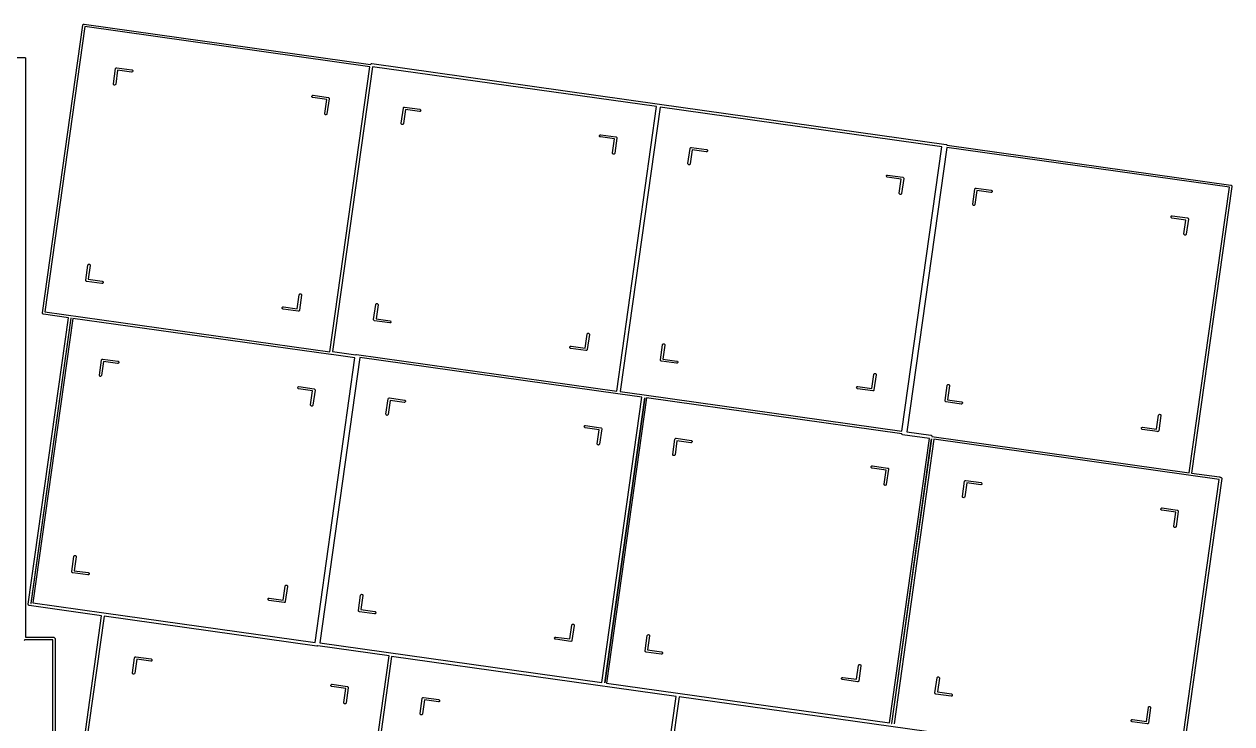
# Model space of a CAD drawing. Header units: millimetres. Extents: x 30 to 267, y -143 to -67.
# Drawn here: x 71.2 to 140.5, y -106.8 to -66.7 of the extents above; entities that cross this region are included whole.
import ezdxf

# ---------------------------------------------------------------- set-up
doc = ezdxf.new("R2010")
doc.units = ezdxf.units.MM
doc.layers.add('User.Drawings', color=9, linetype='CONTINUOUS', true_color=0xc2c2c2)

msp = doc.modelspace()

# ---------------------------------------------------------------- linework, layer by layer
at = {"layer": 'User.Drawings', "linetype": 'CONTINUOUS'}
for p, q in [((72.286, -83.279), (74.603, -66.788)), ((74.724, -66.872), (72.428, -83.211)), ((74.603, -66.788), (74.606, -66.776)), ((74.606, -66.776), (74.619, -66.754)), ((74.619, -66.754), (74.64, -66.738)), ((74.64, -66.738), (74.664, -66.732)), ((74.664, -66.732), (74.677, -66.733)), ((74.677, -66.733), (91.111, -69.042)), ((91.063, -69.168), (74.724, -66.872)), ((54.658, -68.636), (71.267, -68.636)), ((71.267, -68.636), (71.284, -68.639)), ((71.284, -68.639), (71.308, -68.663)), ((71.308, -68.663), (71.311, -68.68)), ((71.311, -68.68), (71.311, -85.289)), ((76.485, -69.269), (76.498, -69.247)), ((76.498, -69.247), (76.518, -69.231)), ((76.518, -69.231), (76.543, -69.225)), ((76.543, -69.225), (76.556, -69.226)), ((76.556, -69.226), (77.422, -69.347)), ((88.767, -85.507), (91.063, -69.168)), ((91.225, -69.169), (88.931, -85.492)), ((91.111, -69.042), (91.113, -69.035)), ((91.113, -69.035), (91.126, -69.013)), ((91.126, -69.013), (91.146, -68.998)), ((91.146, -68.998), (91.171, -68.991)), ((91.171, -68.991), (91.184, -68.992)), ((91.184, -68.992), (107.675, -71.309)), ((107.514, -71.458), (91.225, -69.169)), ((76.36, -70.147), (76.482, -69.281)), ((76.482, -69.281), (76.485, -69.269)), ((76.603, -69.365), (76.49, -70.165)), ((77.403, -69.477), (76.603, -69.365)), ((77.416, -69.478), (77.403, -69.477)), ((77.441, -69.471), (77.416, -69.478)), ((77.422, -69.347), (77.434, -69.35)), ((77.434, -69.35), (77.456, -69.363)), ((77.461, -69.456), (77.441, -69.471)), ((77.456, -69.363), (77.471, -69.384)), ((77.474, -69.434), (77.461, -69.456)), ((77.471, -69.384), (77.478, -69.408)), ((77.478, -69.408), (77.474, -69.434)), ((76.36, -70.16), (76.36, -70.147)), ((76.366, -70.185), (76.36, -70.16)), ((76.381, -70.205), (76.366, -70.185)), ((76.403, -70.218), (76.381, -70.205)), ((76.429, -70.222), (76.403, -70.218)), ((76.454, -70.215), (76.429, -70.222)), ((76.474, -70.2), (76.454, -70.215)), ((76.487, -70.178), (76.474, -70.2)), ((76.49, -70.165), (76.487, -70.178)), ((87.735, -70.876), (87.739, -70.85)), ((87.741, -70.901), (87.735, -70.876)), ((87.739, -70.85), (87.752, -70.828)), ((87.757, -70.921), (87.741, -70.901)), ((87.752, -70.828), (87.772, -70.813)), ((87.779, -70.934), (87.757, -70.921)), ((87.772, -70.813), (87.797, -70.807)), ((87.791, -70.937), (87.779, -70.934)), ((88.592, -71.05), (87.791, -70.937)), ((87.797, -70.807), (87.81, -70.807)), ((87.81, -70.807), (88.675, -70.929)), ((88.48, -71.85), (88.592, -71.05)), ((88.731, -71.003), (88.609, -71.869)), ((88.675, -70.929), (88.688, -70.932)), ((88.688, -70.932), (88.71, -70.945)), ((88.71, -70.945), (88.725, -70.965)), ((88.725, -70.965), (88.732, -70.99)), ((88.732, -70.99), (88.731, -71.003)), ((107.675, -71.309), (107.675, -71.309)), ((107.675, -71.309), (124.122, -73.621)), ((88.479, -71.863), (88.48, -71.85)), ((88.485, -71.888), (88.479, -71.863)), ((88.501, -71.908), (88.485, -71.888)), ((88.523, -71.921), (88.501, -71.908)), ((88.548, -71.925), (88.523, -71.921)), ((88.573, -71.918), (88.548, -71.925)), ((88.593, -71.903), (88.573, -71.918)), ((88.606, -71.881), (88.593, -71.903)), ((88.609, -71.869), (88.606, -71.881)), ((92.867, -72.406), (92.988, -71.54)), ((92.988, -71.54), (92.991, -71.528)), ((92.991, -71.528), (93.004, -71.506)), ((93.109, -71.624), (92.996, -72.424)), ((93.004, -71.506), (93.025, -71.491)), ((93.025, -71.491), (93.049, -71.484)), ((93.049, -71.484), (93.062, -71.485)), ((93.062, -71.485), (93.928, -71.606)), ((93.91, -71.736), (93.109, -71.624)), ((93.922, -71.737), (93.91, -71.736)), ((93.947, -71.73), (93.922, -71.737)), ((93.928, -71.606), (93.94, -71.609)), ((93.94, -71.609), (93.962, -71.622)), ((93.968, -71.715), (93.947, -71.73)), ((93.962, -71.622), (93.978, -71.643)), ((93.981, -71.693), (93.968, -71.715)), ((93.978, -71.643), (93.984, -71.668)), ((93.984, -71.668), (93.981, -71.693)), ((105.224, -87.756), (107.514, -71.458)), ((107.716, -71.486), (105.425, -87.784)), ((123.876, -73.757), (107.716, -71.486)), ((92.866, -72.419), (92.867, -72.406)), ((92.872, -72.444), (92.866, -72.419)), ((92.888, -72.464), (92.872, -72.444)), ((92.91, -72.477), (92.888, -72.464)), ((92.935, -72.481), (92.91, -72.477)), ((92.96, -72.474), (92.935, -72.481)), ((92.98, -72.459), (92.96, -72.474)), ((92.993, -72.437), (92.98, -72.459)), ((92.996, -72.424), (92.993, -72.437)), ((104.241, -73.135), (104.245, -73.11)), ((104.248, -73.16), (104.241, -73.135)), ((104.245, -73.11), (104.258, -73.088)), ((104.263, -73.18), (104.248, -73.16)), ((104.258, -73.088), (104.278, -73.072)), ((104.285, -73.193), (104.263, -73.18)), ((104.278, -73.072), (104.303, -73.066)), ((104.298, -73.196), (104.285, -73.193)), ((105.098, -73.309), (104.298, -73.196)), ((104.303, -73.066), (104.316, -73.066)), ((104.316, -73.066), (105.182, -73.188)), ((104.986, -74.109), (105.098, -73.309)), ((105.237, -73.262), (105.116, -74.128)), ((105.182, -73.188), (105.194, -73.191)), ((105.194, -73.191), (105.216, -73.204)), ((105.216, -73.204), (105.232, -73.224)), ((105.232, -73.224), (105.238, -73.249)), ((105.238, -73.249), (105.237, -73.262)), ((104.985, -74.122), (104.986, -74.109)), ((109.314, -74.718), (109.436, -73.852)), ((109.436, -73.852), (109.439, -73.84)), ((109.439, -73.84), (109.452, -73.818)), ((109.557, -73.935), (109.444, -74.736)), ((109.452, -73.818), (109.472, -73.802)), ((109.472, -73.802), (109.497, -73.796)), ((109.497, -73.796), (109.51, -73.796)), ((109.51, -73.796), (110.376, -73.918)), ((110.357, -74.048), (109.557, -73.935)), ((110.37, -74.048), (110.357, -74.048)), ((110.395, -74.042), (110.37, -74.048)), ((110.376, -73.918), (110.388, -73.921)), ((110.388, -73.921), (110.41, -73.934)), ((110.415, -74.027), (110.395, -74.042)), ((110.41, -73.934), (110.426, -73.954)), ((110.428, -74.004), (110.415, -74.027)), ((110.426, -73.954), (110.432, -73.979)), ((110.432, -73.979), (110.428, -74.004)), ((121.586, -90.055), (123.876, -73.757)), ((124.163, -73.8), (121.873, -90.096)), ((124.122, -73.621), (124.135, -73.624)), ((124.135, -73.624), (124.157, -73.637)), ((124.157, -73.637), (124.172, -73.657)), ((140.367, -76.077), (124.163, -73.8)), ((124.172, -73.657), (124.175, -73.669)), ((124.175, -73.669), (140.45, -75.956)), ((104.992, -74.147), (104.985, -74.122)), ((105.007, -74.167), (104.992, -74.147)), ((105.029, -74.18), (105.007, -74.167)), ((105.055, -74.184), (105.029, -74.18)), ((105.079, -74.178), (105.055, -74.184)), ((105.1, -74.162), (105.079, -74.178)), ((105.113, -74.14), (105.1, -74.162)), ((105.116, -74.128), (105.113, -74.14)), ((109.314, -74.731), (109.314, -74.718)), ((109.32, -74.755), (109.314, -74.731)), ((109.336, -74.776), (109.32, -74.755)), ((109.358, -74.789), (109.336, -74.776)), ((109.383, -74.792), (109.358, -74.789)), ((109.408, -74.786), (109.383, -74.792)), ((109.428, -74.771), (109.408, -74.786)), ((109.441, -74.748), (109.428, -74.771)), ((109.444, -74.736), (109.441, -74.748)), ((120.689, -75.447), (120.693, -75.421)), ((120.696, -75.471), (120.689, -75.447)), ((120.693, -75.421), (120.706, -75.399)), ((120.711, -75.492), (120.696, -75.471)), ((120.706, -75.399), (120.726, -75.384)), ((120.733, -75.505), (120.711, -75.492)), ((120.726, -75.384), (120.751, -75.377)), ((120.751, -75.377), (120.764, -75.378)), ((120.764, -75.378), (121.629, -75.5)), ((121.629, -75.5), (121.642, -75.503)), ((120.745, -75.508), (120.733, -75.505)), ((121.546, -75.62), (120.745, -75.508)), ((121.434, -76.421), (121.546, -75.62)), ((121.685, -75.574), (121.564, -76.439)), ((121.642, -75.503), (121.664, -75.516)), ((121.664, -75.516), (121.679, -75.536)), ((121.679, -75.536), (121.686, -75.561)), ((121.686, -75.561), (121.685, -75.574)), ((125.642, -77.053), (125.764, -76.187)), ((125.764, -76.187), (125.767, -76.175)), ((125.767, -76.175), (125.78, -76.153)), ((125.78, -76.153), (125.8, -76.137)), ((125.8, -76.137), (125.825, -76.131)), ((125.825, -76.131), (125.838, -76.132)), ((125.838, -76.132), (126.703, -76.253)), ((138.068, -92.436), (140.367, -76.077)), ((140.506, -76.03), (138.198, -92.454)), ((140.45, -75.956), (140.463, -75.959)), ((140.463, -75.959), (140.485, -75.972)), ((140.485, -75.972), (140.5, -75.993)), ((140.5, -75.993), (140.501, -75.997)), ((140.501, -75.997), (140.506, -76.017)), ((140.506, -76.017), (140.506, -76.03)), ((121.433, -76.434), (121.434, -76.421)), ((121.44, -76.459), (121.433, -76.434)), ((121.455, -76.479), (121.44, -76.459)), ((121.477, -76.492), (121.455, -76.479)), ((121.502, -76.496), (121.477, -76.492)), ((121.527, -76.489), (121.502, -76.496)), ((121.548, -76.474), (121.527, -76.489)), ((121.56, -76.452), (121.548, -76.474)), ((121.564, -76.439), (121.56, -76.452)), ((125.884, -76.271), (125.772, -77.071)), ((126.685, -76.383), (125.884, -76.271)), ((126.698, -76.384), (126.685, -76.383)), ((126.723, -76.377), (126.698, -76.384)), ((126.703, -76.253), (126.716, -76.256)), ((126.716, -76.256), (126.738, -76.269)), ((126.743, -76.362), (126.723, -76.377)), ((126.738, -76.269), (126.753, -76.29)), ((126.756, -76.34), (126.743, -76.362)), ((126.753, -76.29), (126.76, -76.314)), ((126.76, -76.314), (126.756, -76.34)), ((125.641, -77.066), (125.642, -77.053)), ((125.648, -77.091), (125.641, -77.066)), ((125.663, -77.111), (125.648, -77.091)), ((125.685, -77.124), (125.663, -77.111)), ((125.711, -77.128), (125.685, -77.124)), ((125.735, -77.121), (125.711, -77.128)), ((125.756, -77.106), (125.735, -77.121)), ((125.769, -77.084), (125.756, -77.106)), ((125.772, -77.071), (125.769, -77.084)), ((137.017, -77.782), (137.02, -77.756)), ((137.023, -77.807), (137.017, -77.782)), ((137.02, -77.756), (137.033, -77.734)), ((137.039, -77.827), (137.023, -77.807)), ((137.033, -77.734), (137.054, -77.719)), ((137.061, -77.84), (137.039, -77.827)), ((137.054, -77.719), (137.079, -77.713)), ((137.073, -77.843), (137.061, -77.84)), ((137.874, -77.956), (137.073, -77.843)), ((137.079, -77.713), (137.091, -77.713)), ((137.091, -77.713), (137.957, -77.835)), ((137.761, -78.756), (137.874, -77.956)), ((138.013, -77.909), (137.891, -78.775)), ((137.957, -77.835), (137.97, -77.838)), ((137.97, -77.838), (137.992, -77.851)), ((137.992, -77.851), (138.007, -77.871)), ((138.007, -77.871), (138.013, -77.896)), ((138.013, -77.896), (138.013, -77.909)), ((137.761, -78.769), (137.761, -78.756)), ((137.767, -78.794), (137.761, -78.769)), ((137.783, -78.814), (137.767, -78.794)), ((137.805, -78.827), (137.783, -78.814)), ((137.83, -78.831), (137.805, -78.827)), ((137.855, -78.824), (137.83, -78.831)), ((137.875, -78.809), (137.855, -78.824)), ((137.888, -78.787), (137.875, -78.809)), ((137.891, -78.775), (137.888, -78.787)), ((74.779, -81.401), (74.9, -80.535)), ((74.9, -80.535), (74.903, -80.523)), ((74.903, -80.523), (74.916, -80.501)), ((74.916, -80.501), (74.937, -80.485)), ((75.03, -80.553), (74.918, -81.354)), ((74.937, -80.485), (74.961, -80.479)), ((74.961, -80.479), (74.987, -80.482)), ((74.987, -80.482), (75.009, -80.495)), ((75.009, -80.495), (75.024, -80.516)), ((75.024, -80.516), (75.031, -80.54)), ((75.031, -80.54), (75.03, -80.553)), ((74.778, -81.414), (74.779, -81.401)), ((74.784, -81.438), (74.778, -81.414)), ((74.8, -81.459), (74.784, -81.438)), ((74.822, -81.472), (74.8, -81.459)), ((74.834, -81.475), (74.822, -81.472)), ((75.7, -81.596), (74.834, -81.475)), ((74.918, -81.354), (75.718, -81.467)), ((75.713, -81.597), (75.7, -81.596)), ((75.738, -81.591), (75.713, -81.597)), ((75.718, -81.467), (75.731, -81.47)), ((75.731, -81.47), (75.753, -81.483)), ((75.758, -81.575), (75.738, -81.591)), ((75.753, -81.483), (75.768, -81.503)), ((75.771, -81.553), (75.758, -81.575)), ((75.768, -81.503), (75.775, -81.528)), ((75.775, -81.528), (75.771, -81.553)), ((86.907, -83.039), (87.02, -82.238)), ((87.02, -82.238), (87.023, -82.226)), ((87.023, -82.226), (87.036, -82.204)), ((87.149, -82.257), (87.028, -83.122)), ((87.036, -82.204), (87.056, -82.188)), ((87.056, -82.188), (87.081, -82.182)), ((87.081, -82.182), (87.106, -82.186)), ((87.106, -82.186), (87.128, -82.199)), ((87.128, -82.199), (87.144, -82.219)), ((87.144, -82.219), (87.15, -82.244)), ((87.15, -82.244), (87.149, -82.257)), ((86.032, -82.995), (86.035, -82.97)), ((86.038, -83.02), (86.032, -82.995)), ((86.035, -82.97), (86.048, -82.948)), ((86.054, -83.04), (86.038, -83.02)), ((86.048, -82.948), (86.069, -82.932)), ((86.076, -83.053), (86.054, -83.04)), ((86.069, -82.932), (86.094, -82.926)), ((86.088, -83.056), (86.076, -83.053)), ((86.954, -83.178), (86.088, -83.056)), ((86.094, -82.926), (86.106, -82.927)), ((86.106, -82.927), (86.907, -83.039)), ((91.285, -83.66), (91.407, -82.794)), ((91.407, -82.794), (91.41, -82.782)), ((91.41, -82.782), (91.423, -82.76)), ((91.423, -82.76), (91.443, -82.744)), ((91.536, -82.812), (91.424, -83.613)), ((91.443, -82.744), (91.468, -82.738)), ((91.468, -82.738), (91.493, -82.741)), ((91.493, -82.741), (91.515, -82.754)), ((91.515, -82.754), (91.531, -82.775)), ((91.531, -82.775), (91.537, -82.8)), ((91.537, -82.8), (91.536, -82.812)), ((71.477, -99.976), (73.785, -83.556)), ((73.914, -83.574), (71.616, -99.929)), ((71.646, -99.918), (73.943, -83.578)), ((74.029, -83.591), (71.739, -99.887)), ((72.285, -83.292), (72.286, -83.279)), ((72.291, -83.317), (72.285, -83.292)), ((72.307, -83.337), (72.291, -83.317)), ((72.329, -83.35), (72.307, -83.337)), ((72.341, -83.353), (72.329, -83.35)), ((73.785, -83.556), (72.341, -83.353)), ((72.428, -83.211), (88.767, -85.507)), ((73.943, -83.578), (73.914, -83.574)), ((88.832, -85.671), (74.029, -83.591)), ((86.967, -83.179), (86.954, -83.178)), ((86.991, -83.172), (86.967, -83.179)), ((87.012, -83.157), (86.991, -83.172)), ((87.025, -83.135), (87.012, -83.157)), ((87.028, -83.122), (87.025, -83.135)), ((91.284, -83.673), (91.285, -83.66)), ((91.291, -83.697), (91.284, -83.673)), ((91.306, -83.718), (91.291, -83.697)), ((91.328, -83.731), (91.306, -83.718)), ((91.341, -83.734), (91.328, -83.731)), ((92.206, -83.856), (91.341, -83.734)), ((91.424, -83.613), (92.225, -83.726)), ((92.225, -83.726), (92.237, -83.729)), ((92.237, -83.729), (92.259, -83.742)), ((92.259, -83.742), (92.275, -83.762)), ((92.277, -83.812), (92.264, -83.834)), ((92.275, -83.762), (92.281, -83.787)), ((92.281, -83.787), (92.277, -83.812)), ((92.219, -83.856), (92.206, -83.856)), ((92.244, -83.85), (92.219, -83.856)), ((92.264, -83.834), (92.244, -83.85)), ((103.413, -85.298), (103.526, -84.497)), ((103.526, -84.497), (103.529, -84.485)), ((103.529, -84.485), (103.542, -84.463)), ((103.542, -84.463), (103.562, -84.448)), ((103.562, -84.448), (103.587, -84.441)), ((103.587, -84.441), (103.613, -84.445)), ((103.613, -84.445), (103.635, -84.458)), ((103.635, -84.458), (103.65, -84.478)), ((103.65, -84.478), (103.656, -84.503)), ((103.656, -84.503), (103.656, -84.516)), ((102.555, -85.207), (102.575, -85.192)), ((102.575, -85.192), (102.6, -85.185)), ((102.6, -85.185), (102.613, -85.186)), ((102.613, -85.186), (103.413, -85.298)), ((103.656, -84.516), (103.534, -85.381)), ((107.733, -85.971), (107.854, -85.106)), ((107.854, -85.106), (107.857, -85.093)), ((107.857, -85.093), (107.87, -85.071)), ((107.87, -85.071), (107.891, -85.056)), ((107.984, -85.124), (107.872, -85.925)), ((107.891, -85.056), (107.916, -85.049)), ((107.916, -85.049), (107.941, -85.053)), ((107.941, -85.053), (107.963, -85.066)), ((107.963, -85.066), (107.978, -85.086)), ((107.978, -85.086), (107.985, -85.111)), ((107.985, -85.111), (107.984, -85.124)), ((71.311, -85.289), (71.311, -101.855)), ((87.924, -102.162), (90.215, -85.859)), ((90.486, -85.843), (88.19, -102.179)), ((88.845, -85.672), (88.832, -85.671)), ((88.858, -85.668), (88.845, -85.672)), ((88.845, -85.672), (88.845, -85.672)), ((90.215, -85.859), (88.858, -85.668)), ((88.931, -85.492), (90.255, -85.678)), ((90.255, -85.678), (90.272, -85.666)), ((90.272, -85.666), (90.273, -85.665)), ((90.273, -85.665), (90.297, -85.659)), ((90.297, -85.659), (90.309, -85.66)), ((90.309, -85.66), (105.224, -87.756)), ((105.295, -87.924), (90.486, -85.843)), ((102.538, -85.254), (102.542, -85.229)), ((102.545, -85.279), (102.538, -85.254)), ((102.542, -85.229), (102.555, -85.207)), ((102.56, -85.3), (102.545, -85.279)), ((102.582, -85.313), (102.56, -85.3)), ((102.594, -85.316), (102.582, -85.313)), ((103.46, -85.437), (102.594, -85.316)), ((103.473, -85.438), (103.46, -85.437)), ((103.498, -85.431), (103.473, -85.438)), ((103.518, -85.416), (103.498, -85.431)), ((103.531, -85.394), (103.518, -85.416)), ((103.534, -85.381), (103.531, -85.394)), ((75.552, -86.844), (75.673, -85.978)), ((75.673, -85.978), (75.676, -85.966)), ((75.676, -85.966), (75.689, -85.944)), ((75.794, -86.061), (75.681, -86.862)), ((75.689, -85.944), (75.71, -85.928)), ((75.71, -85.928), (75.734, -85.922)), ((75.734, -85.922), (75.747, -85.922)), ((75.747, -85.922), (76.613, -86.044)), ((76.595, -86.174), (75.794, -86.061)), ((76.608, -86.174), (76.595, -86.174)), ((76.632, -86.168), (76.608, -86.174)), ((76.613, -86.044), (76.625, -86.047)), ((76.625, -86.047), (76.647, -86.06)), ((76.653, -86.153), (76.632, -86.168)), ((76.647, -86.06), (76.663, -86.08)), ((76.666, -86.131), (76.653, -86.153)), ((76.663, -86.08), (76.669, -86.105)), ((76.669, -86.105), (76.666, -86.131)), ((107.732, -85.984), (107.733, -85.971)), ((107.739, -86.009), (107.732, -85.984)), ((107.754, -86.03), (107.739, -86.009)), ((107.776, -86.042), (107.754, -86.03)), ((107.788, -86.046), (107.776, -86.042)), ((108.654, -86.167), (107.788, -86.046)), ((107.872, -85.925), (108.672, -86.037)), ((108.667, -86.168), (108.654, -86.167)), ((108.692, -86.161), (108.667, -86.168)), ((108.672, -86.037), (108.685, -86.04)), ((108.685, -86.04), (108.707, -86.053)), ((108.712, -86.146), (108.692, -86.161)), ((108.707, -86.053), (108.722, -86.074)), ((108.725, -86.124), (108.712, -86.146)), ((108.722, -86.074), (108.729, -86.099)), ((108.729, -86.099), (108.725, -86.124)), ((75.551, -86.857), (75.552, -86.844)), ((75.557, -86.881), (75.551, -86.857)), ((75.573, -86.902), (75.557, -86.881)), ((75.595, -86.915), (75.573, -86.902)), ((75.62, -86.918), (75.595, -86.915)), ((75.645, -86.912), (75.62, -86.918)), ((75.665, -86.897), (75.645, -86.912)), ((75.678, -86.875), (75.665, -86.897)), ((75.681, -86.862), (75.678, -86.875)), ((119.861, -87.61), (119.974, -86.809)), ((119.974, -86.809), (119.977, -86.797)), ((119.977, -86.797), (119.99, -86.775)), ((120.104, -86.827), (119.982, -87.693)), ((119.99, -86.775), (120.01, -86.759)), ((120.01, -86.759), (120.035, -86.753)), ((120.035, -86.753), (120.06, -86.756)), ((120.06, -86.756), (120.082, -86.769)), ((120.082, -86.769), (120.098, -86.79)), ((120.098, -86.79), (120.104, -86.814)), ((120.104, -86.814), (120.104, -86.827)), ((86.926, -87.573), (86.93, -87.547)), ((86.933, -87.597), (86.926, -87.573)), ((86.93, -87.547), (86.943, -87.525)), ((86.948, -87.618), (86.933, -87.597)), ((86.943, -87.525), (86.963, -87.51)), ((86.97, -87.631), (86.948, -87.618)), ((86.963, -87.51), (86.988, -87.503)), ((86.983, -87.634), (86.97, -87.631)), ((87.784, -87.746), (86.983, -87.634)), ((86.988, -87.503), (87.001, -87.504)), ((87.001, -87.504), (87.867, -87.626)), ((87.671, -88.547), (87.784, -87.746)), ((87.922, -87.7), (87.801, -88.565)), ((87.867, -87.626), (87.879, -87.629)), ((87.879, -87.629), (87.901, -87.642)), ((87.901, -87.642), (87.917, -87.662)), ((87.917, -87.662), (87.923, -87.687)), ((87.923, -87.687), (87.922, -87.7)), ((106.67, -88.117), (105.295, -87.924)), ((105.295, -87.924), (105.295, -87.924)), ((105.425, -87.784), (106.8, -87.977)), ((118.986, -87.566), (118.989, -87.541)), ((118.992, -87.591), (118.986, -87.566)), ((118.989, -87.541), (119.002, -87.519)), ((119.008, -87.611), (118.992, -87.591)), ((119.002, -87.519), (119.023, -87.503)), ((119.03, -87.624), (119.008, -87.611)), ((119.023, -87.503), (119.048, -87.497)), ((119.042, -87.627), (119.03, -87.624)), ((119.908, -87.749), (119.042, -87.627)), ((119.048, -87.497), (119.06, -87.497)), ((119.06, -87.497), (119.861, -87.61)), ((119.921, -87.749), (119.908, -87.749)), ((119.945, -87.743), (119.921, -87.749)), ((119.966, -87.728), (119.945, -87.743)), ((119.979, -87.705), (119.966, -87.728)), ((119.982, -87.693), (119.979, -87.705)), ((124.06, -88.307), (124.182, -87.441)), ((124.182, -87.441), (124.185, -87.429)), ((124.185, -87.429), (124.198, -87.407)), ((124.198, -87.407), (124.219, -87.391)), ((124.312, -87.459), (124.199, -88.26)), ((124.219, -87.391), (124.243, -87.385)), ((124.243, -87.385), (124.269, -87.388)), ((124.269, -87.388), (124.291, -87.401)), ((124.291, -87.401), (124.306, -87.422)), ((124.306, -87.422), (124.312, -87.446)), ((124.312, -87.446), (124.312, -87.459)), ((87.67, -88.56), (87.671, -88.547)), ((87.677, -88.585), (87.67, -88.56)), ((87.692, -88.605), (87.677, -88.585)), ((87.714, -88.618), (87.692, -88.605)), ((87.74, -88.622), (87.714, -88.618)), ((87.764, -88.615), (87.74, -88.622)), ((87.785, -88.6), (87.764, -88.615)), ((87.798, -88.578), (87.785, -88.6)), ((87.801, -88.565), (87.798, -88.578)), ((91.992, -89.074), (92.114, -88.209)), ((92.114, -88.209), (92.117, -88.196)), ((92.117, -88.196), (92.13, -88.174)), ((92.235, -88.292), (92.122, -89.092)), ((92.13, -88.174), (92.15, -88.159)), ((92.15, -88.159), (92.175, -88.152)), ((92.175, -88.152), (92.188, -88.153)), ((92.188, -88.153), (93.054, -88.274)), ((93.035, -88.404), (92.235, -88.292)), ((93.048, -88.405), (93.035, -88.404)), ((93.073, -88.398), (93.048, -88.405)), ((93.054, -88.274), (93.066, -88.277)), ((93.066, -88.277), (93.088, -88.29)), ((93.094, -88.383), (93.073, -88.398)), ((93.088, -88.29), (93.104, -88.311)), ((93.106, -88.361), (93.094, -88.383)), ((93.104, -88.311), (93.11, -88.336)), ((93.11, -88.336), (93.106, -88.361)), ((104.375, -104.453), (106.67, -88.117)), ((106.844, -88.142), (104.548, -104.478)), ((104.551, -104.478), (106.847, -88.142)), ((106.933, -88.154), (104.637, -104.49)), ((106.8, -87.977), (106.801, -87.977)), ((106.801, -87.977), (121.586, -90.055)), ((106.847, -88.142), (106.844, -88.142)), ((121.57, -90.211), (106.933, -88.154)), ((124.06, -88.32), (124.06, -88.307)), ((124.066, -88.344), (124.06, -88.32)), ((124.082, -88.365), (124.066, -88.344)), ((124.104, -88.378), (124.082, -88.365)), ((124.116, -88.381), (124.104, -88.378)), ((124.982, -88.502), (124.116, -88.381)), ((124.199, -88.26), (125, -88.373)), ((124.995, -88.503), (124.982, -88.502)), ((125.019, -88.497), (124.995, -88.503)), ((125, -88.373), (125.013, -88.376)), ((125.013, -88.376), (125.035, -88.389)), ((125.04, -88.481), (125.019, -88.497)), ((125.035, -88.389), (125.05, -88.409)), ((125.053, -88.459), (125.04, -88.481)), ((125.05, -88.409), (125.056, -88.434)), ((125.056, -88.434), (125.053, -88.459)), ((91.992, -89.087), (91.992, -89.074)), ((91.998, -89.112), (91.992, -89.087)), ((92.014, -89.132), (91.998, -89.112)), ((92.036, -89.145), (92.014, -89.132)), ((92.061, -89.149), (92.036, -89.145)), ((92.086, -89.142), (92.061, -89.149)), ((92.106, -89.127), (92.086, -89.142)), ((92.119, -89.105), (92.106, -89.127)), ((92.122, -89.092), (92.119, -89.105)), ((136.189, -89.945), (136.301, -89.144)), ((136.301, -89.144), (136.304, -89.132)), ((136.304, -89.132), (136.317, -89.11)), ((136.431, -89.163), (136.31, -90.028)), ((136.317, -89.11), (136.338, -89.094)), ((136.338, -89.094), (136.363, -89.088)), ((136.363, -89.088), (136.388, -89.092)), ((136.388, -89.092), (136.41, -89.105)), ((136.41, -89.105), (136.425, -89.125)), ((136.425, -89.125), (136.432, -89.15)), ((136.432, -89.15), (136.431, -89.163)), ((103.367, -89.803), (103.371, -89.778)), ((103.374, -89.828), (103.367, -89.803)), ((103.371, -89.778), (103.384, -89.756)), ((103.389, -89.848), (103.374, -89.828)), ((103.384, -89.756), (103.404, -89.74)), ((103.411, -89.861), (103.389, -89.848)), ((103.404, -89.74), (103.429, -89.734)), ((103.424, -89.864), (103.411, -89.861)), ((104.224, -89.977), (103.424, -89.864)), ((103.429, -89.734), (103.442, -89.734)), ((103.442, -89.734), (104.307, -89.856)), ((104.112, -90.777), (104.224, -89.977)), ((104.363, -89.93), (104.242, -90.796)), ((104.307, -89.856), (104.32, -89.859)), ((104.32, -89.859), (104.342, -89.872)), ((104.342, -89.872), (104.357, -89.892)), ((104.357, -89.892), (104.364, -89.917)), ((104.364, -89.917), (104.363, -89.93)), ((135.314, -89.901), (135.317, -89.876)), ((135.32, -89.926), (135.314, -89.901)), ((135.317, -89.876), (135.33, -89.854)), ((135.335, -89.946), (135.32, -89.926)), ((135.33, -89.854), (135.351, -89.838)), ((135.357, -89.959), (135.335, -89.946)), ((135.351, -89.838), (135.375, -89.832)), ((135.37, -89.962), (135.357, -89.959)), ((136.236, -90.084), (135.37, -89.962)), ((135.375, -89.832), (135.388, -89.833)), ((135.388, -89.833), (136.189, -89.945)), ((136.307, -90.041), (136.294, -90.063)), ((136.31, -90.028), (136.307, -90.041)), ((108.44, -91.386), (108.562, -90.52)), ((108.562, -90.52), (108.565, -90.508)), ((108.565, -90.508), (108.578, -90.486)), ((108.682, -90.603), (108.57, -91.404)), ((108.578, -90.486), (108.598, -90.47)), ((108.598, -90.47), (108.623, -90.464)), ((108.623, -90.464), (108.636, -90.464)), ((108.636, -90.464), (109.501, -90.586)), ((109.483, -90.716), (108.682, -90.603)), ((109.496, -90.716), (109.483, -90.716)), ((109.521, -90.71), (109.496, -90.716)), ((109.501, -90.586), (109.514, -90.589)), ((109.514, -90.589), (109.536, -90.602)), ((109.541, -90.695), (109.521, -90.71)), ((109.536, -90.602), (109.551, -90.622)), ((109.554, -90.673), (109.541, -90.695)), ((109.551, -90.622), (109.558, -90.647)), ((109.558, -90.647), (109.554, -90.673)), ((120.866, -106.771), (123.156, -90.475)), ((123.286, -90.493), (120.993, -106.809)), ((120.996, -106.81), (123.289, -90.494)), ((123.423, -90.52), (121.131, -106.829)), ((121.573, -90.223), (121.57, -90.211)), ((121.589, -90.243), (121.573, -90.223)), ((121.611, -90.256), (121.589, -90.243)), ((121.623, -90.259), (121.611, -90.256)), ((123.156, -90.475), (121.623, -90.259)), ((121.873, -90.096), (123.248, -90.289)), ((123.248, -90.289), (123.261, -90.292)), ((123.261, -90.292), (123.283, -90.305)), ((123.283, -90.305), (123.298, -90.325)), ((123.289, -90.494), (123.286, -90.493)), ((123.298, -90.325), (123.298, -90.325)), ((123.298, -90.325), (123.305, -90.35)), ((123.305, -90.35), (123.304, -90.361)), ((123.304, -90.361), (124.918, -90.588)), ((139.785, -92.82), (123.423, -90.52)), ((124.918, -90.588), (138.068, -92.436)), ((136.248, -90.085), (136.236, -90.084)), ((136.273, -90.078), (136.248, -90.085)), ((136.294, -90.063), (136.273, -90.078)), ((104.111, -90.79), (104.112, -90.777)), ((104.118, -90.815), (104.111, -90.79)), ((104.133, -90.836), (104.118, -90.815)), ((104.155, -90.848), (104.133, -90.836)), ((104.18, -90.852), (104.155, -90.848)), ((104.205, -90.846), (104.18, -90.852)), ((104.226, -90.83), (104.205, -90.846)), ((104.239, -90.808), (104.226, -90.83)), ((104.242, -90.796), (104.239, -90.808)), ((108.44, -91.399), (108.44, -91.386)), ((108.446, -91.423), (108.44, -91.399)), ((108.461, -91.444), (108.446, -91.423)), ((108.567, -91.417), (108.554, -91.439)), ((108.57, -91.404), (108.567, -91.417)), ((108.483, -91.457), (108.461, -91.444)), ((108.509, -91.46), (108.483, -91.457)), ((108.534, -91.454), (108.509, -91.46)), ((108.554, -91.439), (108.534, -91.454)), ((119.815, -92.115), (119.819, -92.089)), ((119.821, -92.139), (119.815, -92.115)), ((119.819, -92.089), (119.831, -92.067)), ((119.831, -92.067), (119.852, -92.052)), ((119.852, -92.052), (119.877, -92.045)), ((119.877, -92.045), (119.89, -92.046)), ((119.89, -92.046), (120.755, -92.168)), ((119.837, -92.16), (119.821, -92.139)), ((119.859, -92.173), (119.837, -92.16)), ((119.871, -92.176), (119.859, -92.173)), ((120.672, -92.288), (119.871, -92.176)), ((120.559, -93.089), (120.672, -92.288)), ((120.811, -92.242), (120.689, -93.107)), ((120.755, -92.168), (120.768, -92.171)), ((120.768, -92.171), (120.79, -92.184)), ((120.79, -92.184), (120.805, -92.204)), ((120.805, -92.204), (120.812, -92.229)), ((120.812, -92.229), (120.811, -92.242)), ((139.924, -92.773), (137.622, -109.146)), ((138.198, -92.454), (139.798, -92.679)), ((139.798, -92.679), (139.815, -92.685)), ((139.815, -92.685), (139.82, -92.692)), ((139.82, -92.692), (139.868, -92.699)), ((139.868, -92.699), (139.88, -92.702)), ((139.88, -92.702), (139.902, -92.715)), ((139.902, -92.715), (139.918, -92.735)), ((139.918, -92.735), (139.923, -92.755)), ((139.923, -92.755), (139.924, -92.76)), ((139.924, -92.76), (139.924, -92.773)), ((120.559, -93.102), (120.559, -93.089)), ((120.565, -93.127), (120.559, -93.102)), ((120.581, -93.147), (120.565, -93.127)), ((120.603, -93.16), (120.581, -93.147)), ((120.628, -93.164), (120.603, -93.16)), ((120.653, -93.157), (120.628, -93.164)), ((120.673, -93.142), (120.653, -93.157)), ((120.686, -93.12), (120.673, -93.142)), ((120.689, -93.107), (120.686, -93.12)), ((125.06, -93.796), (125.181, -92.93)), ((125.181, -92.93), (125.184, -92.918)), ((125.184, -92.918), (125.197, -92.896)), ((125.302, -93.013), (125.189, -93.814)), ((125.197, -92.896), (125.218, -92.88)), ((125.218, -92.88), (125.242, -92.874)), ((125.242, -92.874), (125.255, -92.874)), ((125.255, -92.874), (126.121, -92.996)), ((126.103, -93.126), (125.302, -93.013)), ((126.116, -93.126), (126.103, -93.126)), ((126.14, -93.12), (126.116, -93.126)), ((126.121, -92.996), (126.134, -92.999)), ((126.134, -92.999), (126.156, -93.012)), ((126.161, -93.105), (126.14, -93.12)), ((126.156, -93.012), (126.171, -93.032)), ((126.174, -93.082), (126.161, -93.105)), ((126.171, -93.032), (126.177, -93.057)), ((126.177, -93.057), (126.174, -93.082)), ((137.493, -109.128), (139.785, -92.82)), ((125.059, -93.809), (125.06, -93.796)), ((125.066, -93.833), (125.059, -93.809)), ((125.081, -93.854), (125.066, -93.833)), ((125.103, -93.867), (125.081, -93.854)), ((125.128, -93.87), (125.103, -93.867)), ((125.153, -93.864), (125.128, -93.87)), ((125.173, -93.849), (125.153, -93.864)), ((125.186, -93.826), (125.173, -93.849)), ((125.189, -93.814), (125.186, -93.826)), ((136.434, -94.525), (136.438, -94.499)), ((136.441, -94.549), (136.434, -94.525)), ((136.438, -94.499), (136.451, -94.477)), ((136.456, -94.57), (136.441, -94.549)), ((136.451, -94.477), (136.471, -94.462)), ((136.478, -94.583), (136.456, -94.57)), ((136.471, -94.462), (136.496, -94.455)), ((136.491, -94.586), (136.478, -94.583)), ((137.292, -94.698), (136.491, -94.586)), ((136.496, -94.455), (136.509, -94.456)), ((136.509, -94.456), (137.375, -94.578)), ((137.179, -95.499), (137.292, -94.698)), ((137.431, -94.652), (137.309, -95.517)), ((137.375, -94.578), (137.387, -94.581)), ((137.387, -94.581), (137.409, -94.594)), ((137.409, -94.594), (137.425, -94.614)), ((137.425, -94.614), (137.431, -94.639)), ((137.431, -94.639), (137.431, -94.652)), ((137.178, -95.512), (137.179, -95.499)), ((137.185, -95.537), (137.178, -95.512)), ((137.2, -95.557), (137.185, -95.537)), ((137.222, -95.57), (137.2, -95.557)), ((137.248, -95.574), (137.222, -95.57)), ((137.272, -95.567), (137.248, -95.574)), ((137.293, -95.552), (137.272, -95.567)), ((137.306, -95.53), (137.293, -95.552)), ((137.309, -95.517), (137.306, -95.53)), ((73.97, -98.098), (74.092, -97.232)), ((74.092, -97.232), (74.095, -97.219)), ((74.095, -97.219), (74.108, -97.197)), ((74.108, -97.197), (74.128, -97.182)), ((74.221, -97.25), (74.109, -98.051)), ((74.128, -97.182), (74.153, -97.176)), ((74.153, -97.176), (74.178, -97.179)), ((74.178, -97.179), (74.2, -97.192)), ((74.2, -97.192), (74.216, -97.213)), ((74.216, -97.213), (74.222, -97.237)), ((74.222, -97.237), (74.221, -97.25)), ((73.969, -98.11), (73.97, -98.098)), ((73.976, -98.135), (73.969, -98.11)), ((73.991, -98.156), (73.976, -98.135)), ((74.013, -98.169), (73.991, -98.156)), ((74.026, -98.172), (74.013, -98.169)), ((74.891, -98.293), (74.026, -98.172)), ((74.109, -98.051), (74.91, -98.163)), ((74.904, -98.294), (74.891, -98.293)), ((74.929, -98.287), (74.904, -98.294)), ((74.91, -98.163), (74.922, -98.166)), ((74.922, -98.166), (74.944, -98.179)), ((74.949, -98.272), (74.929, -98.287)), ((74.944, -98.179), (74.96, -98.2)), ((74.962, -98.25), (74.949, -98.272)), ((74.96, -98.2), (74.966, -98.225)), ((74.966, -98.225), (74.962, -98.25)), ((86.098, -99.736), (86.211, -98.935)), ((86.211, -98.935), (86.214, -98.923)), ((86.214, -98.923), (86.227, -98.901)), ((86.341, -98.953), (86.219, -99.819)), ((86.227, -98.901), (86.247, -98.885)), ((86.247, -98.885), (86.272, -98.879)), ((86.272, -98.879), (86.298, -98.882)), ((86.298, -98.882), (86.32, -98.895)), ((86.32, -98.895), (86.335, -98.916)), ((86.335, -98.916), (86.341, -98.941)), ((86.341, -98.941), (86.341, -98.953)), ((85.223, -99.692), (85.227, -99.667)), ((85.23, -99.717), (85.223, -99.692)), ((85.227, -99.667), (85.24, -99.645)), ((85.245, -99.737), (85.23, -99.717)), ((85.24, -99.645), (85.26, -99.629)), ((85.267, -99.75), (85.245, -99.737)), ((85.26, -99.629), (85.285, -99.623)), ((85.285, -99.623), (85.298, -99.623)), ((85.298, -99.623), (86.098, -99.736)), ((90.411, -100.328), (90.532, -99.462)), ((90.532, -99.462), (90.535, -99.45)), ((90.535, -99.45), (90.548, -99.428)), ((90.548, -99.428), (90.569, -99.412)), ((90.662, -99.481), (90.55, -100.281)), ((90.569, -99.412), (90.594, -99.406)), ((90.594, -99.406), (90.619, -99.409)), ((90.619, -99.409), (90.641, -99.422)), ((90.641, -99.422), (90.656, -99.443)), ((90.656, -99.443), (90.663, -99.468)), ((90.663, -99.468), (90.662, -99.481)), ((71.476, -99.989), (71.477, -99.976)), ((71.483, -100.014), (71.476, -99.989)), ((71.498, -100.034), (71.483, -100.014)), ((71.52, -100.047), (71.498, -100.034)), ((71.533, -100.05), (71.52, -100.047)), ((75.685, -100.634), (71.533, -100.05)), ((71.616, -99.929), (71.647, -99.934)), ((71.647, -99.934), (71.646, -99.918)), ((71.739, -99.887), (75.808, -100.459)), ((85.279, -99.753), (85.267, -99.75)), ((86.145, -99.875), (85.279, -99.753)), ((86.158, -99.875), (86.145, -99.875)), ((86.183, -99.869), (86.158, -99.875)), ((86.203, -99.854), (86.183, -99.869)), ((86.216, -99.832), (86.203, -99.854)), ((86.219, -99.819), (86.216, -99.832)), ((90.41, -100.341), (90.411, -100.328)), ((90.417, -100.366), (90.41, -100.341)), ((90.432, -100.386), (90.417, -100.366)), ((90.454, -100.399), (90.432, -100.386)), ((90.467, -100.402), (90.454, -100.399)), ((91.332, -100.524), (90.467, -100.402)), ((90.55, -100.281), (91.35, -100.394)), ((91.35, -100.394), (91.363, -100.397)), ((91.363, -100.397), (91.385, -100.41)), ((91.385, -100.41), (91.4, -100.43)), ((91.4, -100.43), (91.407, -100.455)), ((73.38, -117.036), (75.685, -100.634)), ((75.825, -100.653), (73.539, -116.913)), ((75.808, -100.459), (75.808, -100.459)), ((75.808, -100.459), (87.924, -102.162)), ((88.024, -102.368), (75.825, -100.653)), ((91.345, -100.524), (91.332, -100.524)), ((91.37, -100.518), (91.345, -100.524)), ((91.39, -100.502), (91.37, -100.518)), ((91.403, -100.48), (91.39, -100.502)), ((91.407, -100.455), (91.403, -100.48)), ((102.668, -101.131), (102.688, -101.116)), ((102.688, -101.116), (102.713, -101.109)), ((102.713, -101.109), (102.738, -101.113)), ((102.738, -101.113), (102.76, -101.126)), ((102.76, -101.126), (102.776, -101.146)), ((102.539, -101.966), (102.652, -101.166)), ((102.652, -101.166), (102.655, -101.153)), ((102.655, -101.153), (102.668, -101.131)), ((102.782, -101.184), (102.66, -102.049)), ((102.776, -101.146), (102.782, -101.171)), ((102.782, -101.171), (102.782, -101.184)), ((106.858, -102.64), (106.98, -101.774)), ((106.98, -101.774), (106.983, -101.761)), ((106.983, -101.761), (106.996, -101.739)), ((106.996, -101.739), (107.017, -101.724)), ((107.11, -101.792), (106.997, -102.593)), ((107.017, -101.724), (107.041, -101.718)), ((107.041, -101.718), (107.067, -101.721)), ((107.067, -101.721), (107.089, -101.734)), ((107.089, -101.734), (107.104, -101.754)), ((107.104, -101.754), (107.111, -101.779)), ((107.111, -101.779), (107.11, -101.792)), ((71.257, -102.031), (71.239, -102.049)), ((71.263, -102.016), (71.257, -102.031)), ((72.885, -102.016), (71.263, -102.016)), ((71.311, -101.855), (72.928, -101.855)), ((72.885, -118.464), (72.885, -102.016)), ((72.928, -101.855), (72.945, -101.858)), ((72.945, -101.858), (72.969, -101.882)), ((72.969, -101.882), (72.97, -101.889)), ((72.97, -101.889), (72.987, -101.896)), ((72.987, -101.896), (73.005, -101.914)), ((73.005, -101.914), (73.015, -101.938)), ((73.015, -101.938), (73.016, -101.951)), ((73.016, -101.951), (73.016, -118.604)), ((88.037, -102.368), (88.024, -102.368)), ((88.061, -102.362), (88.037, -102.368)), ((88.037, -102.368), (88.037, -102.368)), ((88.076, -102.351), (88.061, -102.362)), ((92.179, -102.927), (88.076, -102.351)), ((88.19, -102.179), (104.375, -104.453)), ((101.664, -101.922), (101.667, -101.897)), ((101.67, -101.947), (101.664, -101.922)), ((101.667, -101.897), (101.68, -101.875)), ((101.686, -101.968), (101.67, -101.947)), ((101.68, -101.875), (101.701, -101.86)), ((101.708, -101.981), (101.686, -101.968)), ((101.701, -101.86), (101.726, -101.853)), ((101.72, -101.984), (101.708, -101.981)), ((102.586, -102.105), (101.72, -101.984)), ((101.726, -101.853), (101.739, -101.854)), ((101.739, -101.854), (102.539, -101.966)), ((102.599, -102.106), (102.586, -102.105)), ((102.624, -102.099), (102.599, -102.106)), ((102.644, -102.084), (102.624, -102.099)), ((102.657, -102.062), (102.644, -102.084)), ((102.66, -102.049), (102.657, -102.062)), ((77.454, -103.903), (77.576, -103.038)), ((77.576, -103.038), (77.579, -103.025)), ((77.579, -103.025), (77.592, -103.003)), ((77.697, -103.121), (77.584, -103.922)), ((77.592, -103.003), (77.612, -102.988)), ((77.612, -102.988), (77.637, -102.981)), ((77.637, -102.981), (77.65, -102.982)), ((77.65, -102.982), (78.516, -103.104)), ((78.497, -103.233), (77.697, -103.121)), ((78.516, -103.104), (78.528, -103.107)), ((78.528, -103.107), (78.55, -103.12)), ((78.55, -103.12), (78.565, -103.14)), ((78.568, -103.19), (78.555, -103.212)), ((78.565, -103.14), (78.572, -103.165)), ((78.572, -103.165), (78.568, -103.19)), ((89.891, -119.211), (92.179, -102.927)), ((92.316, -102.965), (90.03, -119.23)), ((108.634, -105.259), (92.316, -102.965)), ((106.858, -102.652), (106.858, -102.64)), ((106.864, -102.677), (106.858, -102.652)), ((106.88, -102.698), (106.864, -102.677)), ((106.902, -102.711), (106.88, -102.698)), ((106.914, -102.714), (106.902, -102.711)), ((107.78, -102.835), (106.914, -102.714)), ((106.997, -102.593), (107.798, -102.705)), ((107.793, -102.836), (107.78, -102.835)), ((107.818, -102.829), (107.793, -102.836)), ((107.798, -102.705), (107.811, -102.708)), ((107.811, -102.708), (107.833, -102.721)), ((107.838, -102.814), (107.818, -102.829)), ((107.833, -102.721), (107.848, -102.742)), ((107.851, -102.792), (107.838, -102.814)), ((107.848, -102.742), (107.855, -102.767)), ((107.855, -102.767), (107.851, -102.792)), ((78.51, -103.234), (78.497, -103.233)), ((78.535, -103.228), (78.51, -103.234)), ((78.555, -103.212), (78.535, -103.228)), ((118.987, -104.278), (119.1, -103.477)), ((119.1, -103.477), (119.103, -103.465)), ((119.103, -103.465), (119.116, -103.443)), ((119.229, -103.495), (119.108, -104.361)), ((119.116, -103.443), (119.136, -103.427)), ((119.136, -103.427), (119.161, -103.421)), ((119.161, -103.421), (119.186, -103.424)), ((119.186, -103.424), (119.208, -103.437)), ((119.208, -103.437), (119.224, -103.458)), ((119.224, -103.458), (119.23, -103.483)), ((119.23, -103.483), (119.229, -103.495)), ((77.454, -103.916), (77.454, -103.903)), ((77.46, -103.941), (77.454, -103.916)), ((77.475, -103.961), (77.46, -103.941)), ((77.497, -103.974), (77.475, -103.961)), ((77.523, -103.978), (77.497, -103.974)), ((77.548, -103.972), (77.523, -103.978)), ((77.568, -103.956), (77.548, -103.972)), ((77.581, -103.934), (77.568, -103.956)), ((77.584, -103.922), (77.581, -103.934)), ((88.833, -104.607), (88.846, -104.585)), ((88.846, -104.585), (88.866, -104.569)), ((88.866, -104.569), (88.891, -104.563)), ((88.891, -104.563), (88.904, -104.564)), ((88.904, -104.564), (89.769, -104.685)), ((104.548, -104.478), (104.551, -104.478)), ((104.637, -104.49), (120.866, -106.771)), ((118.112, -104.234), (118.115, -104.209)), ((118.118, -104.259), (118.112, -104.234)), ((118.115, -104.209), (118.128, -104.187)), ((118.133, -104.279), (118.118, -104.259)), ((118.128, -104.187), (118.149, -104.171)), ((118.156, -104.292), (118.133, -104.279)), ((118.149, -104.171), (118.173, -104.165)), ((118.168, -104.295), (118.156, -104.292)), ((119.034, -104.417), (118.168, -104.295)), ((118.173, -104.165), (118.186, -104.165)), ((118.186, -104.165), (118.987, -104.278)), ((119.047, -104.417), (119.034, -104.417)), ((119.071, -104.411), (119.047, -104.417)), ((119.092, -104.396), (119.071, -104.411)), ((119.105, -104.374), (119.092, -104.396)), ((119.108, -104.361), (119.105, -104.374)), ((123.478, -105.049), (123.6, -104.184)), ((123.6, -104.184), (123.603, -104.171)), ((123.603, -104.171), (123.616, -104.149)), ((123.616, -104.149), (123.636, -104.134)), ((123.73, -104.202), (123.617, -105.003)), ((123.636, -104.134), (123.661, -104.127)), ((123.661, -104.127), (123.686, -104.131)), ((123.686, -104.131), (123.708, -104.144)), ((123.708, -104.144), (123.724, -104.164)), ((123.724, -104.164), (123.73, -104.189)), ((123.73, -104.189), (123.73, -104.202)), ((88.829, -104.632), (88.833, -104.607)), ((88.835, -104.657), (88.829, -104.632)), ((88.851, -104.677), (88.835, -104.657)), ((88.873, -104.69), (88.851, -104.677)), ((88.885, -104.693), (88.873, -104.69)), ((89.686, -104.806), (88.885, -104.693)), ((89.574, -105.607), (89.686, -104.806)), ((89.825, -104.759), (89.703, -105.625)), ((89.769, -104.685), (89.782, -104.688)), ((89.782, -104.688), (89.804, -104.701)), ((89.804, -104.701), (89.819, -104.722)), ((89.819, -104.722), (89.826, -104.746)), ((89.826, -104.746), (89.825, -104.759)), ((106.348, -121.524), (108.634, -105.259)), ((108.807, -105.283), (106.521, -121.548)), ((125.033, -107.563), (108.807, -105.283)), ((123.477, -105.062), (123.478, -105.049)), ((123.484, -105.087), (123.477, -105.062)), ((123.499, -105.107), (123.484, -105.087)), ((123.521, -105.12), (123.499, -105.107)), ((123.534, -105.124), (123.521, -105.12)), ((124.399, -105.245), (123.534, -105.124)), ((123.617, -105.003), (124.418, -105.115)), ((124.412, -105.246), (124.399, -105.245)), ((124.437, -105.239), (124.412, -105.246)), ((124.418, -105.115), (124.43, -105.118)), ((124.43, -105.118), (124.452, -105.131)), ((124.458, -105.224), (124.437, -105.239)), ((124.452, -105.131), (124.468, -105.152)), ((124.471, -105.202), (124.458, -105.224)), ((124.468, -105.152), (124.474, -105.177)), ((124.474, -105.177), (124.471, -105.202)), ((89.573, -105.62), (89.574, -105.607)), ((89.579, -105.644), (89.573, -105.62)), ((89.595, -105.665), (89.579, -105.644)), ((89.617, -105.678), (89.595, -105.665)), ((89.642, -105.681), (89.617, -105.678)), ((89.667, -105.675), (89.642, -105.681)), ((89.687, -105.659), (89.667, -105.675)), ((89.7, -105.637), (89.687, -105.659)), ((89.703, -105.625), (89.7, -105.637)), ((93.952, -106.241), (94.074, -105.375)), ((94.074, -105.375), (94.077, -105.363)), ((94.077, -105.363), (94.09, -105.341)), ((94.195, -105.458), (94.082, -106.259)), ((94.09, -105.341), (94.111, -105.325)), ((94.111, -105.325), (94.135, -105.319)), ((94.135, -105.319), (94.148, -105.319)), ((94.148, -105.319), (95.014, -105.441)), ((94.996, -105.571), (94.195, -105.458)), ((95.008, -105.571), (94.996, -105.571)), ((95.033, -105.565), (95.008, -105.571)), ((95.014, -105.441), (95.026, -105.444)), ((95.026, -105.444), (95.048, -105.457)), ((95.054, -105.55), (95.033, -105.565)), ((95.048, -105.457), (95.064, -105.477)), ((95.067, -105.528), (95.054, -105.55)), ((95.064, -105.477), (95.07, -105.502)), ((95.07, -105.502), (95.067, -105.528)), ((135.607, -106.688), (135.719, -105.887)), ((135.719, -105.887), (135.722, -105.875)), ((135.722, -105.875), (135.735, -105.853)), ((135.849, -105.905), (135.727, -106.771)), ((135.735, -105.853), (135.756, -105.837)), ((135.756, -105.837), (135.78, -105.831)), ((135.78, -105.831), (135.806, -105.834)), ((135.806, -105.834), (135.828, -105.847)), ((135.828, -105.847), (135.843, -105.868)), ((135.843, -105.868), (135.849, -105.892)), ((135.849, -105.892), (135.849, -105.905)), ((93.952, -106.254), (93.952, -106.241)), ((93.958, -106.278), (93.952, -106.254)), ((93.974, -106.299), (93.958, -106.278)), ((93.996, -106.312), (93.974, -106.299)), ((94.021, -106.315), (93.996, -106.312)), ((94.046, -106.309), (94.021, -106.315)), ((94.066, -106.294), (94.046, -106.309)), ((94.079, -106.272), (94.066, -106.294)), ((94.082, -106.259), (94.079, -106.272)), ((134.731, -106.644), (134.735, -106.619)), ((134.738, -106.669), (134.731, -106.644)), ((134.735, -106.619), (134.748, -106.597)), ((134.753, -106.689), (134.738, -106.669)), ((134.748, -106.597), (134.768, -106.581)), ((134.768, -106.581), (134.793, -106.575)), ((134.793, -106.575), (134.806, -106.575)), ((134.806, -106.575), (135.607, -106.688)), ((120.993, -106.809), (120.996, -106.81)), ((134.775, -106.702), (134.753, -106.689)), ((134.788, -106.705), (134.775, -106.702)), ((135.653, -106.827), (134.788, -106.705)), ((135.666, -106.827), (135.653, -106.827)), ((135.691, -106.821), (135.666, -106.827)), ((135.711, -106.806), (135.691, -106.821)), ((135.724, -106.783), (135.711, -106.806)), ((135.727, -106.771), (135.724, -106.783))]:
    msp.add_line(p, q, dxfattribs=at)

doc.saveas('drawing.dxf')
